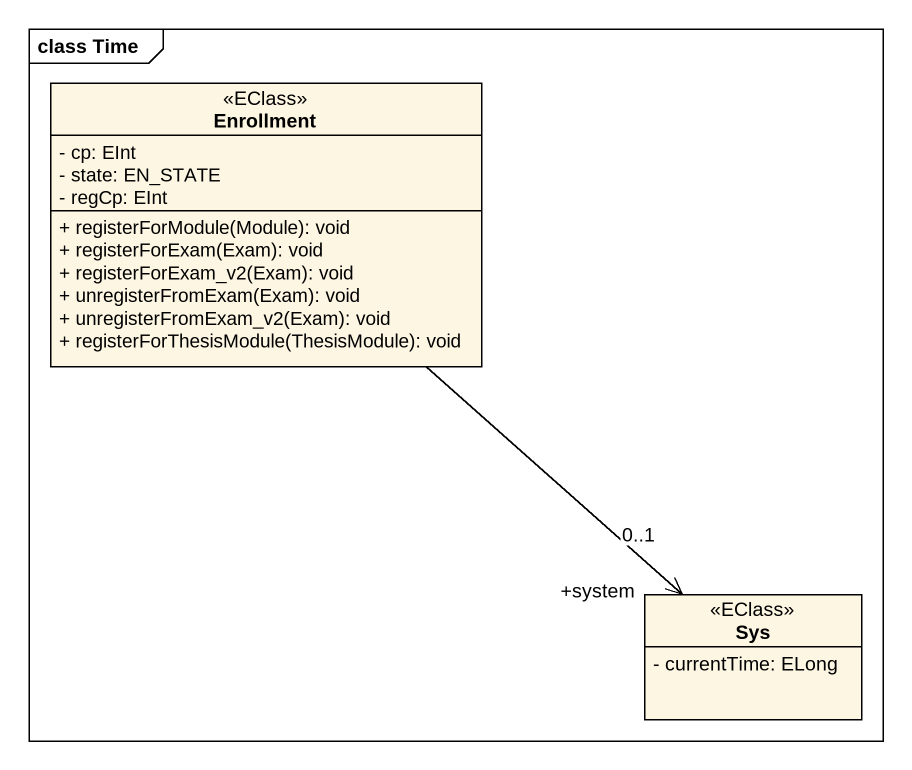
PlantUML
@startuml
mainframe class Time
hide circle
hide empty members
skinparam classAttributeIconSize 0
class Enrollment <<EClass>> {
  - cp: EInt
  - state: EN_STATE
  - regCp: EInt
  + registerForModule(Module): void
  + registerForExam(Exam): void
  + registerForExam_v2(Exam): void
  + unregisterFromExam(Exam): void
  + unregisterFromExam_v2(Exam): void
  + registerForThesisModule(ThesisModule): void
}
class Sys <<EClass>> {
  - currentTime: ELong
}
Enrollment --> "+system\n0..1" Sys
@enduml
